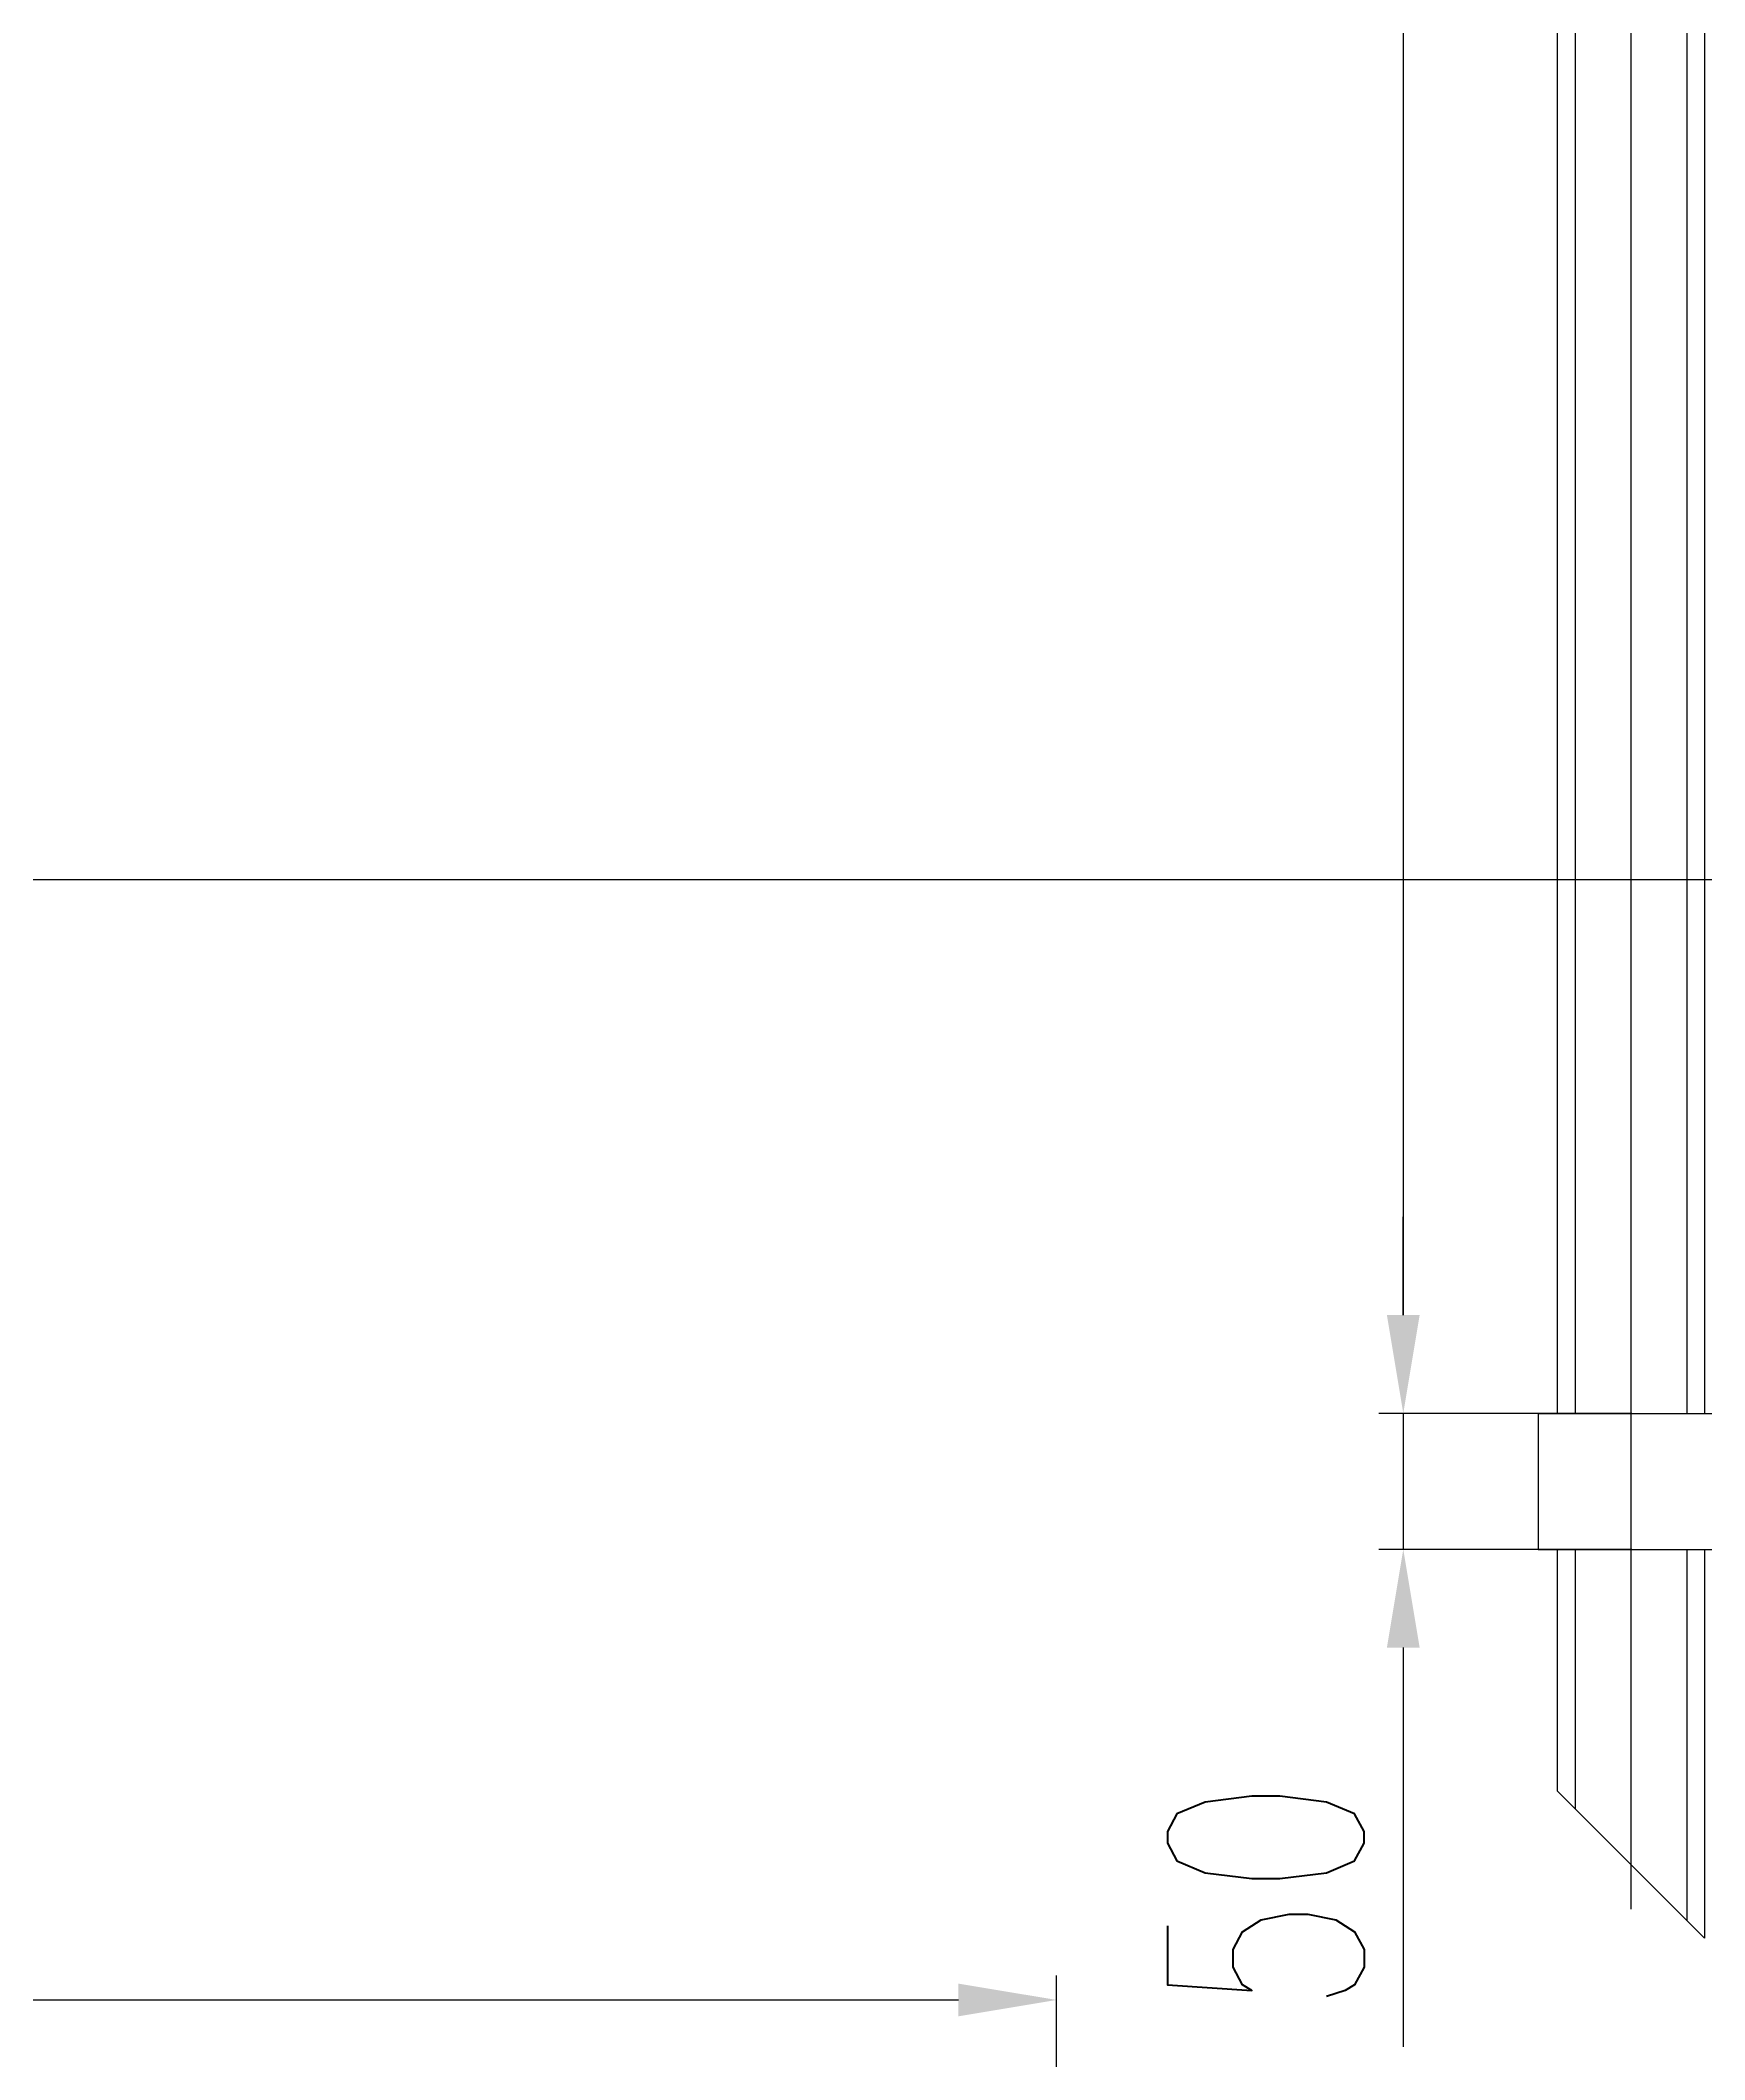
# Model space of a CAD drawing. Extents: x 174 to 768, y -773 to 68.
# Drawn here: x 389.9 to 432.3, y -325.8 to -274.4 of the extents above; entities that cross this region are included whole.
import ezdxf

# ---------------------------------------------------------------- set-up
doc = ezdxf.new("R2010")
doc.units = 0
doc.header["$MEASUREMENT"] = 0
doc.layers.get('DEFPOINTS').update_dxf_attribs({"linetype": 'CONTINUOUS', "lineweight": 30})
doc.layers.add('DIM', color=7, linetype='CONTINUOUS')
doc.styles.add('HZ5', font='romans.shx', dxfattribs={"width": 0.7, "height": 5, "bigfont": 'hztxt.shx'})
doc.dimstyles.new('机械制图iso', dxfattribs={"dimscale": 0, "dimtxt": 0.18, "dimasz": 2.5, "dimexe": 0.625, "dimexo": 0.625, "dimgap": 1, "dimtad": 1, "dimdec": 4, "dimzin": 0, "dimdsep": 46, "dimtxsty": 'HZ5', "dimcen": 0, "dimadec": 0, "dimazin": 0, "dimtfac": 1, "dimtdec": 4, "dimtmove": 0, "dimatfit": 2, "dimfxl": 0, "dimtolj": 1, "dimtzin": 0, "dimarcsym": 0})

# ---------------------------------------------------------------- blocks, each defined once
blk = doc.blocks.new('*D64')
at = {"layer": 'DEFPOINTS', "color": 0}
for p in [(359.046, 49.37), (318.446, -400.395), (498.697, -400.395)]:
    blk.add_point(p, dxfattribs=at)
at = {"layer": 'DIM', "color": 0, "lineweight": -2}
for p, q in [((359.671, 49.37), (499.322, 49.37)), ((498.697, 46.87), (498.697, -397.895)), ((319.071, -400.395), (499.322, -400.395))]:
    blk.add_line(p, q, dxfattribs=at)
at = {"layer": 'DIM', "color": 0}
for points in [[(498.28, 46.87), (499.114, 46.87), (498.697, 49.37)], [(498.28, -397.895), (499.114, -397.895), (498.697, -400.395)]]:
    blk.add_solid(points, dxfattribs=at)
at = {"layer": 'DIM', "color": 0, "insert": (495.197, -175.512), "char_height": 5, "attachment_point": 5, "rotation": 90, "style": 'HZ5'}
blk.add_mtext('\\A1;~3085', dxfattribs=at)
blk = doc.blocks.new('*D73')
at = {"layer": 'DEFPOINTS', "color": 0}
for p in [(431.089, -221.011), (424.641, -309.349), (431.089, -309.349)]:
    blk.add_point(p, dxfattribs=at)
at = {"layer": 'DIM', "color": 0, "lineweight": -2}
for p, q in [((430.464, -221.011), (424.016, -221.011)), ((424.641, -223.511), (424.641, -306.849)), ((430.464, -309.349), (424.016, -309.349))]:
    blk.add_line(p, q, dxfattribs=at)
at = {"layer": 'DIM', "color": 0}
for points in [[(424.224, -223.511), (425.057, -223.511), (424.641, -221.011)], [(424.224, -306.849), (425.057, -306.849), (424.641, -309.349)]]:
    blk.add_solid(points, dxfattribs=at)
at = {"layer": 'DIM', "color": 0, "insert": (421.141, -265.18), "char_height": 5, "attachment_point": 5, "rotation": 90, "style": 'HZ5'}
blk.add_mtext('\\A1;500', dxfattribs=at)
blk = doc.blocks.new('*D76')
at = {"layer": 'DEFPOINTS', "color": 0}
for p in [(428.079, -309.349), (424.641, -312.812), (431.089, -312.812)]:
    blk.add_point(p, dxfattribs=at)
at = {"layer": 'DIM', "color": 0, "lineweight": -2}
for p, q in [((424.641, -306.849), (424.641, -304.349)), ((427.454, -309.349), (424.016, -309.349)), ((424.641, -309.349), (424.641, -312.812)), ((430.464, -312.812), (424.016, -312.812)), ((424.641, -315.312), (424.641, -325.479))]:
    blk.add_line(p, q, dxfattribs=at)
at = {"layer": 'DIM', "color": 0}
for points in [[(424.224, -306.849), (425.057, -306.849), (424.641, -309.349)], [(424.224, -315.312), (425.057, -315.312), (424.641, -312.812)]]:
    blk.add_solid(points, dxfattribs=at)
at = {"layer": 'DIM', "color": 0, "insert": (421.141, -321.646), "char_height": 5, "attachment_point": 5, "rotation": 90, "style": 'HZ5'}
blk.add_mtext('\\A1;50', dxfattribs=at)
blk = doc.blocks.new('*D158')
at = {"layer": 'DEFPOINTS', "color": 0}
for p in [(415.813, -324.284), (280.813, -335.59), (415.813, -335.59)]:
    blk.add_point(p, dxfattribs=at)
at = {"layer": 'DIM', "color": 0, "lineweight": -2}
for p, q in [((280.813, -334.965), (280.813, -323.659)), ((415.813, -334.965), (415.813, -323.659)), ((283.313, -324.284), (413.313, -324.284))]:
    blk.add_line(p, q, dxfattribs=at)
at = {"layer": 'DIM', "color": 0}
for points in [[(283.313, -323.868), (283.313, -324.701), (280.813, -324.284)], [(413.313, -323.868), (413.313, -324.701), (415.813, -324.284)]]:
    blk.add_solid(points, dxfattribs=at)
at = {"layer": 'DIM', "color": 0, "insert": (362.741, -320.784), "char_height": 5, "attachment_point": 5, "style": 'HZ5'}
blk.add_mtext('\\A1;850', dxfattribs=at)

msp = doc.modelspace()

# ---------------------------------------------------------------- linework, layer by layer
at = {"layer": 'DIM', "ltscale": 10}
msp.add_line((430.43783, -141.21952), (430.43783, -321.9703), dxfattribs=at)
at = {"layer": 'DIM'}
for p, q in [((428.56283, -224.47431), (428.56283, -309.34868)), ((429.01283, -224.47431), (429.01283, -309.34868)), ((431.86283, -224.47431), (431.86283, -309.34868)), ((432.31283, -224.47431), (432.31283, -309.34868)), ((428.07914, -309.34868), (438.31283, -309.34868)), ((428.07914, -309.34868), (428.07914, -312.81246)), ((428.07914, -312.81246), (438.31283, -312.81246)), ((428.56283, -312.81246), (428.56283, -318.96161)), ((429.01283, -312.81246), (429.01283, -319.41161)), ((431.86283, -312.81246), (431.86283, -322.26161)), ((432.31283, -312.81246), (432.31283, -322.71161)), ((428.56283, -318.96161), (432.31283, -322.71161))]:
    msp.add_line(p, q, dxfattribs=at)

# ---------------------------------------------------------------- dimensions: what is measured, and where the dimension line sits
for base, p1, p2, text, picture, middle in [((498.69715, -400.39498), (359.04617, 49.3703), (318.44567, -400.39498), '~3085', '*D64', (495.19715, -175.51234)), ((424.64074, -309.34868), (431.08852, -221.01053), (431.08852, -309.34868), '500', '*D73', (421.14074, -265.1796)), ((424.64074, -312.81246), (428.07914, -309.34868), (431.08852, -312.81246), '50', '*D76', (421.14074, -321.6458))]:
    dim = msp.add_linear_dim(base=base, p1=p1, p2=p2, angle=90, text=text, dimstyle='机械制图iso', override={"dimscale": 1}, dxfattribs=at)
    dim.commit()
    dim.dimension.update_dxf_attribs({"geometry": picture, "text_midpoint": middle})
dim = msp.add_linear_dim(base=(415.81283, -324.28448), p1=(280.81283, -335.58977), p2=(415.81283, -335.58977), text='850', dimstyle='机械制图iso', override={"dimscale": 1}, dxfattribs=at)
dim.commit()
dim.dimension.update_dxf_attribs({"geometry": '*D158', "text_midpoint": (362.74142, -324.28448), "dimtype": 160})

# ---------------------------------------------------------------- leaders
msp.add_leader([(465.65896, -295.76553), (325.42177, -295.76553)], dimstyle='机械制图iso', override={"dimscale": 1, "dimtad": 0}, dxfattribs=at)

doc.saveas('drawing.dxf')
